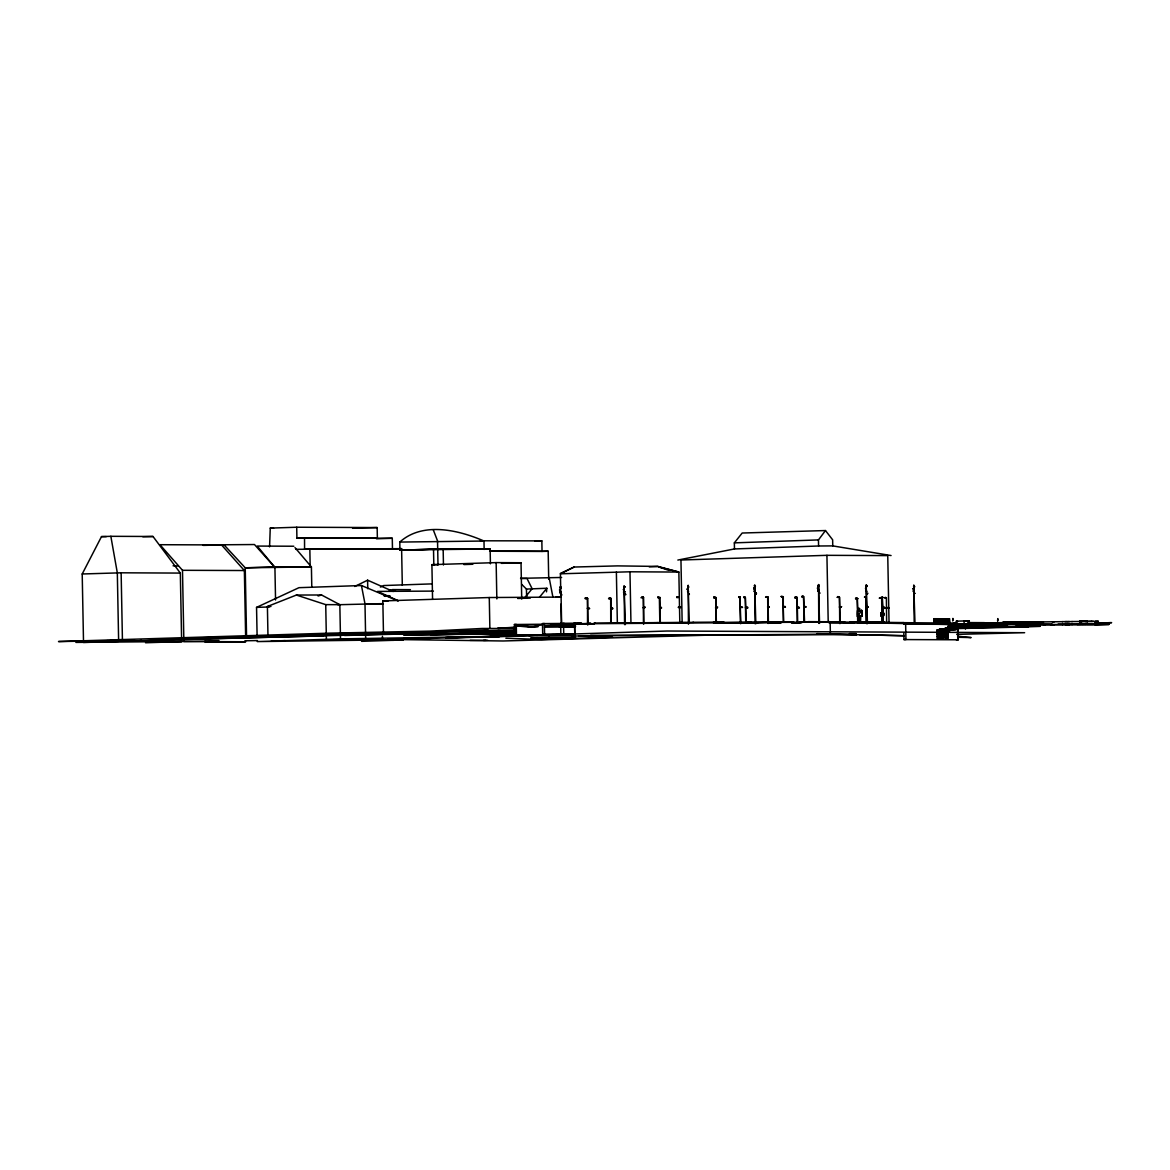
<?xml version="1.0" encoding="UTF-8"?>
<svg xmlns="http://www.w3.org/2000/svg" width="1170" height="1170" viewBox="0 0 1170 1170"><rect width="100%" height="100%" fill="white"/><g stroke="black" fill="none" stroke-linecap="round" stroke-linejoin="round"><path stroke-width="1.5" d="M860.462 622.908L860.491 615.873M137.782 640.941L141.629 640.473M624.356 586.653L624.78 586.726M688.062 586.287L688.852 587.164M755.44 586.287C754.562 586.097 754.913 585.556 755.103 586.77M755.352 586.024L754.357 585.907L755.367 585.892M914.326 585.658C912.761 586.185 915.7 587.164 913.594 586.55M914.033 586.375L914.033 585.541L914.282 586.419M914.633 586.813L913.799 586.462M754.474 586.009L755.22 586.185L754.474 585.79M818.81 585.117C818.532 587.515 818.196 584.049 819.293 586.199M561.103 587.866L560.181 586.872L560.913 588.057M561 587.296L560.006 587.252L560.84 587.047M624.546 586.74L624.107 587.53L624.97 587.179M623.844 586.799L624.663 586.682M687.814 586.214C688.223 588.7 688.998 584.781 687.726 586.638M566.763 624.707L567.655 624.502L566.061 624.824M860.082 615.888L859.994 622.923L859.76 615.888M269.568 546.873L270.255 528.109L296.712 527.231L377.164 527.568L377.369 538.244L296.917 538.185L296.712 527.231M882.516 597.68C873.069 598.85 887.767 597.475 881.419 597.139M754.182 590.938L754.811 591.128M124.868 640.341L121.592 640.897L124.868 640.341A24.38 1.009 -0.2 0 1 134.55 640.341M688.077 591.698L687.901 590.762L687.624 592.152M559.991 591.83L560.737 591.801L559.86 592.824M560.108 592.473L560.737 591.991M624.327 592.503L623.698 591.713L624.765 591.874M624.765 591.64L623.493 592.122L624.692 592.254M687.887 591.552L688.399 592.137L688.135 591.274M687.536 591.333L688.399 591.581M755.25 590.748L754.226 590.982L755.089 590.455M818.313 590.221L817.713 590.762M817.918 590.66L818.854 590.499L818.356 591.303M817.874 590.572L818.81 590.221M865.961 590.967L866.049 590.221L866.751 591.42M913.331 590.967L913.989 591.318M913.287 591.523L913.521 590.718M913.521 591.025L913.594 590.455M623.932 591.888L624.736 591.874M866.224 590.952L866.151 590.163M514.873 628.48L482.274 628.466L430.077 631.113L329.984 633.145L58.5 641.54L96.072 640.97M881.77 597.548L882.546 622.981L882.238 597.811L880.63 597.694C883.643 598.85 877.31 597.329 882.326 597.811L882.78 622.966C880.059 609.658 886.436 611.734 882.282 616.093C886.421 615.888 881.142 611.427 881.902 612.773C887.255 612.948 879.138 620.553 881.185 612.802C883.906 611.749 881.405 621.153 882.268 612.802C884.125 615.025 882.853 618.754 883.394 612.787L883.321 616.078L883.116 612.787L882.882 616.078L882.209 612.802L882.37 616.093M883.686 607.61C883.789 608.4 884.359 607.537 882.531 607.947M881.01 614.06L881.756 614.63L880.791 614.148M880.878 613.139C881.595 613.431 882.648 612.861 881.288 616.078L881.215 612.802M515.253 627.149L497.908 628.524M861.559 616.224C863.782 598.63 855.796 628.188 857.405 610.667L861.924 610.55L862.041 616.224L857.508 616.356L862.041 616.224L861.456 610.55M882.443 622.981L882.268 597.417L882.867 622.966L882.648 613.226L882.107 622.981L881.873 612.773L881.858 616.063L881.668 597.826L882.326 598.133L880.118 598.236L882.195 597.811L880.118 598.236L882.092 597.811L882.838 622.966L882.034 598.148M882.56 616.078L882.809 612.787M560.108 587.472L560.006 587.486M818.927 585.819L818.137 585.629L818.898 585.366M818.532 585.439L818.664 585.556M913.624 585.951L914.516 586.36L913.58 586.228M546.507 591.859L546.843 588.247L526.427 589.066L521.703 584.371M687.887 586.653L688.165 587.281M883.716 608.312C881.215 607.157 885.134 609.585 884.184 607.566M913.975 593.336L915.072 593.307M914.633 593.497L913.96 593.57M884.052 607.669C885.485 608.649 881.961 608.736 883.379 607.391M560.62 594.784L561.629 594.433L560.752 594.433M688.896 593.95L689.247 593.921M754.972 593.424L755.952 593.131L755.045 593.146M818.678 592.868L819.439 592.737M866.97 593.38L866.59 593.336M882.326 598.133L880.513 597.826M948.241 627.851L948.475 626.155M949.499 629.548L949.718 627.837L952.702 627.705L952.76 629.416M967.722 623.829L951.195 624.37L950.991 626.052L951.239 624.327L954.428 624.21L954.486 625.906M952.234 627.734L952.453 626.023L955.437 625.906M953.477 629.416L953.711 627.705L961.14 627.427L959.488 627.471L959.429 625.774M954.969 625.921L955.203 624.21L958.405 624.078M956.226 627.603L956.446 625.891L964.182 625.599L964.197 623.844M958.961 625.789L958.888 624.063L961.901 624.019M944.848 629.694L945.755 627.954L945.565 630.06M954.969 629.372L955.173 627.734M957.791 627.559L957.981 625.921M960.599 625.745L960.804 624.107M560.664 592.152L560.781 592.137M688.37 591.962L688.384 591.333M866.341 590.47L866.034 590.558M955.846 624.809L956.387 621.168L969.272 620.802L969.418 624.444L967.634 624.444L968.131 620.89L969.272 620.802L964.343 620.919L963.817 624.561L965.543 624.575M884.535 608.268L881.858 608.298L885.163 607.83L882.633 608.312L884.213 607.596M883.335 608.312C886.553 607.844 880.557 607.771 884.081 608.298C882.121 607.113 883.014 609.146 883.818 607.405M881.419 615.435L880.805 615.054M797.618 607.654L799.081 607.172L796.902 607.873L799.432 607.859L797.706 607.888M818.24 585.6L818.269 586.462M866.721 585.351L866.531 586.799M624.663 586.857L624.312 586.828M753.816 588.188L754.036 589.3C754.255 587.589 754.08 589.329 754.08 587.823M913.726 588.495L912.893 589.124L913.565 588.378M913.989 588.481L913.419 588.817M913.711 586.682L914.106 585.863M687.565 588.978L687.39 589.812C686.966 587.837 688.033 589.578 687.199 589.036M817.654 588.013L817.728 588.978L817.903 588.071M866.049 585.614L867.072 586.038M559.845 590.075L559.889 590.104M753.787 588.437L754.694 588.554M865.712 588.261L866.297 588.232M560.284 589.695L559.728 589.183L559.918 589.943M865.42 588.349L866.297 588.466M882.736 607.873L884.081 608.298L881.873 608.283L882.75 608.064M882.911 608.239L881.858 607.961L882.546 608.283M1016.891 626.579L1016.891 622.791L1005.688 623.157L1005.761 626.93L1016.891 626.579L1005.761 626.93M959.151 624.151L964.621 624.312M560.679 592.693L559.655 592.444M755.176 591.362L754.27 591.64M865.975 590.777L866.648 591.259M945.053 628.056L948.709 627.837M866.809 606.908C863.782 607.42 870.202 606.06 866.619 606.806M948.928 622.996L949.894 622.864M587.896 608.385L588.905 607.917M611.164 608.341L612.583 607.961L611.193 608.254M644.831 607.713L643.032 607.727L644.377 607.098M660.231 607.639L661.094 607.201M679.083 607.259L680.545 606.777L678.322 607.172M716.259 607.639L717.707 607.157L716.069 607.522M740.566 607.069L741.634 606.733M746.138 607.654L747.601 607.172L746.036 607.552M768.31 607.04C770.284 605.724 768.31 607.756 769.348 607.259M783.651 606.923L785.099 606.44L783.534 606.821M804.448 606.703L805.326 606.426M841.113 607.347L839.299 607.04L841.522 606.66M858.648 608.634L859.116 608.137M887.284 607.815L886.275 608.137L888.483 607.435L887.079 607.713M880.995 613.095L881.61 613.168M880.717 614.25L881.77 614.484L881.039 614.499M624.136 589.256C623.376 588.393 624.253 589.344 623.552 590.192L623.742 589.373M879.84 598.265L880.791 597.621M881.376 615.303L880.703 615.581M881.112 615.142L880.717 615.171M867.102 593.512L866.575 593.117M624.546 594.097L625.263 593.965M625.921 594.36L625.526 594.843M689.203 594.55L689.408 594.17M755.674 594.126L756.434 593.409M755.761 594.038L755.981 593.073M819.98 593.131L819.746 593.307M561.702 595.003L561.805 595.164M101.498 536.606L82.207 573.987L83.523 642.476L118.638 641.35L117.322 572.861L110.843 536.313L101.498 536.606L106.294 536.635M883.145 608.298L883.438 607.873M818.883 585.834L818.064 585.804M956.343 621.212L957.513 621.299M880.688 598.25L879.621 598.265L880.483 598.236M677.839 560.064L734.467 548.949L818.576 545.995L818.459 539.911L825.479 530.551L832.645 539.809L832.762 545.893L891.072 555.545M734.467 548.949L734.351 542.865L742.189 533.023L825.479 530.551M524.672 597.826L532.131 588.715L527.026 578.536L520.621 578.506M539.385 597.358L546.843 588.247M880.849 597.943C877.793 598.206 883.16 597.607 880.118 598.236L881.2 597.958M566.397 625.029L567.625 624.502M399.789 542.076C422.677 521.41 458.611 529.995 483.985 541.023L399.789 542.076L399.935 550.09L490.128 548.949L490.42 563.808M755.864 594.067L756.449 593.307M866.663 586.097L865.975 586.038M624.18 587.194L624.049 586.799M867.935 593.292L867.292 594.067M588.949 608.605L589.695 608.605L588.437 608.4M611.822 608.692L611.661 608.458M660.757 607.654C657.642 608.107 664.662 607.756 660.129 607.859M680.881 607.479L678.585 607.157L679.624 607.288M717.298 607.859L716.786 607.654M740.829 607.435L742.555 607.391L741.283 607.201M745.539 607.566L746.679 607.683M767.886 606.952L768.836 607.054M783.213 606.835L784.178 606.938M804.082 606.938L804.975 606.718M866.809 607.186L865.8 607.23L867.102 607.025M886.524 608.137L887.562 607.932M623.8 591.786L624.166 592.517M668.816 570.39L658.754 566.923L678.849 572.057L657.935 566.426L617.497 565.885L574.119 567.04L560.43 573.797L629.972 571.794L678.849 572.057L679.799 622.191M354.729 586.477L367.599 580.188L393.252 591.493M574.119 567.04L560.415 573.446L560.869 597.08M257.108 636.173L256.552 607.376L298.979 587.676L361.442 585.526L398.005 600.868M380.396 587.062L383.658 585.541L431.862 583.889M839.811 607.04L841.522 606.689M560.986 588.13L560.094 587.75L560.781 588.203M866.868 586.623L866.019 586.462M914.487 586.93L913.741 586.784M267.959 635.31L267.404 606.499L296.405 595.047L321.56 594.989L339.841 604.671L340.499 638.878L491.663 636.422L491.59 632.824M881.303 613.314L881.039 613.416M389.347 590.616L392.754 589.592L410.436 589.665M954.354 624.21L964.548 623.888M318.079 595.998L321.56 594.989M538.01 626.71C530.712 628.466 523.736 624.327 516.292 625.891L531.224 627.281L542.514 624.648M883.964 607.391L884.505 607.142M560.796 592.561L560.006 592.4M754.796 590.791L754.65 591.64M818.576 591.376L817.713 591.055M795.015 597.139L796.477 597.314M745.188 597.417C741.707 598.514 748.171 597.431 743.71 597.139M585.366 597.885L586.813 598.06M642.725 597.417L642.125 597.168M657.686 597.139L659.924 597.387L660.319 622.25M658.125 597.841C657.101 597.958 661.606 597.709 657.803 597.197M678 596.934C674.417 596.466 680.662 597.446 677.781 597.066M713.715 597.139L715.177 597.314L713.715 597.153M738.797 596.817C739.952 596.451 738.504 597.87 738.65 597.387M766.35 596.671L768.003 596.788L768.427 623.42M781.107 596.422C785.172 596.759 781.15 597.27 781.545 597.124M866.517 585.819L866.4 586.682M803.322 596.408L801.903 596.203L803.541 596.466M838.393 596.817L837.574 596.627L839.007 597.051M864.615 596.641L865.683 597.095M885.368 597.592L886.392 597.694L886.641 622.528M588.495 608.151L587.208 608.298M660.816 607.405L660.114 607.537M962.515 623.903L962.457 625.658M574.587 623.829L574.821 635.997L574.587 623.829L544.416 625.687L560.664 625.57M660.465 607.537L659.631 607.552M746.387 607.552L747.937 607.873L747.191 607.873M783.885 606.821L785.436 607.142L784.69 607.142M585.804 598.587L585.044 598.601L586.843 598.309M640.941 597.709L643.5 597.577L642.052 597.665M658.491 597.797L659.851 597.709M714.153 597.841C711.813 597.928 718.658 597.577 714.519 597.797M587.647 608.605L588.568 608.619M781.896 597.08L782.862 597.007M611.062 608.692L612.934 608.663L612.173 608.663M802.722 596.89C805.004 596.802 800.061 596.934 802.342 596.905M678.585 607.479L679.77 607.493M837.208 597.343L839.519 597.212L839.709 623.522M837.354 597.343L839.168 597.212M864.835 597.197L865.581 597.168L864.469 597.197M716.289 607.537L715.499 607.859L716.932 607.859M886.041 598.075L884.929 598.119M746.036 607.873L746.811 607.888M768.207 607.259L768.982 607.259M783.534 607.142L784.324 607.142M804.433 606.967L806.247 606.923L805.486 606.923M867.613 607.215L868.359 607.215L866.209 607.23M887.021 608.181L888.834 608.122M795.468 597.811L794.693 597.855L796.492 597.563M942.684 624.005L949.557 623.625M952.731 620.685L952.892 618.403L952.702 620.685M997.761 620.904L997.791 618.579L997.6 620.904M649.262 566.865L657.935 566.426M588.027 624.765L587.515 598.133L587.53 624.78M585.366 597.914L587.603 598.455L586.155 598.557M609.394 598.601C613.475 598.411 606.689 598.704 609.029 598.645M642.505 597.212L643.003 597.592M676.991 597.46C675.222 597.797 680.604 596.744 678 597.343M715.865 622.25L715.879 597.387L716.347 622.235M715.309 597.724L715.367 597.402M740.391 623.566L739.937 596.934L740.873 623.566M739.879 597.27L739.016 597.343M766.994 596.832L767.491 596.788M610.959 608.663L611.384 608.619M839.431 597.197L840.192 623.508M643.632 607.391L644.041 607.683M866.268 596.759L866.195 623.391M678.498 607.493L679.331 607.157M857.712 623.215L857.288 598.367L858.195 623.215M856.367 598.777C860.462 598.572 853.661 598.879 856.016 598.806M882.619 597.387L882.048 597.417M886.143 598.002L885.295 598.075M767.535 606.938L768.544 606.938M783.666 606.821L783.227 607.113M803.731 606.601L804.331 606.601M857.932 608.824L858.136 608.502M797.194 622.25L797.121 597.387L797.677 622.25M797.282 597.387L795.132 597.197M796.697 597.738L795.834 597.811M957.806 626.857L1007.297 624.765M564.101 623.347L560.635 623.42L560.84 633.935L542.704 634.111L542.5 623.61L544.372 623.537L544.577 634.052L542.704 634.111M595.267 623.069L594.024 623.127L693.488 622.338M588.949 623.917L593.936 623.698M594.492 623.742L572.466 624.093L590.821 623.332L589.066 623.347M655.361 622.689L650.374 622.908L686.439 622.645M653.43 622.835L658.403 622.615M714.256 622.44L713.013 622.498L750.994 622.118M722.782 622.133L724.025 622.074L692.933 622.294M747.528 622.206L791.666 621.782L789.779 621.84M560.84 633.935L574.558 633.731M574.66 636.012L830.378 634.184L830.144 622.016L574.426 623.829M624.59 624.619L624.093 585.79L625.38 624.604M688.165 585.409L689.174 622.455M818.517 584.576L819.556 623.376M866.678 623.639L866.18 584.824L867.467 623.625M915.013 623.859L913.741 585.058L914.223 623.873M959.298 626.14L1017.359 624.444L1017.3 622.191L1022.536 622.06M295.82 549.315L401.603 548.657L402.304 585.175M940.139 628.86L939.452 629.46L948.899 629.167M939.905 629.08L948.87 628.582M939.437 628.89L948.87 629.007M939.817 629.928L939.949 629.08M945.243 629.752L944.38 630.147M954.428 624.21L950.64 624.356L950.406 626.067L964.182 625.599M993.374 623.054L1017.315 622.25L975.956 623.274M951.459 626.023L947.861 626.169L947.627 627.88L958.259 627.529M948.109 632.59L947.071 632.648L947.042 630.893L947.978 630.893L948.183 636.158L937.185 636.465L938.106 636.48L938.164 638.235L937.214 638.22L937.038 629.986L940.344 629.913M955.685 629.343L948.373 630.016L949.718 629.709M949.718 629.986L949.747 630.791L945.828 630.922L945.799 629.709M400.798 550.207L437.697 548.993M271.264 641.101L285.29 640.59M994.617 622.996L1042.792 622.396M734.351 542.865L818.459 539.911M609.468 598.119L610.828 598.192L611.223 623.04M642.476 597.3L643.427 597.256L643.427 623.888M677.781 597.343L678.79 597.343L677.342 597.431M739.162 597.109L739.806 596.949M782.335 596.715L783.286 596.671L783.242 621.533M865.259 597.08L866.195 596.744L866.692 623.376M857.04 598.528L855.577 598.104L857.742 598.674M885.441 597.841L886.143 597.68M741.005 607.362L740.391 607.405M745.436 607.888L746.167 607.552M803.746 606.923L805.135 606.967M882.663 607.522L883.613 607.522M141.629 640.999L201.957 637.767L476.892 630.747M516.292 635.807L537.059 635.237M516.306 636.1L537.059 635.515M296.917 538.185L392.272 538.273L392.476 548.832L304.58 548.964L304.522 537.937M480.329 540.789L541.842 540.891L542.032 551.436L548.174 551.245L548.715 579.311M145.548 642.769L181.642 641.569L180.326 573.081L153.007 536.489L110.843 536.313M376.462 538.785L392.272 538.273M535.056 541.096L541.842 540.891M390.882 549.008L401.603 548.657M399.95 550.192L443.152 548.818L490.128 548.949M82.207 573.987L121.139 572.803L180.326 573.081M432.564 599.142L431.905 564.657L496.153 562.609L521.03 562.741L521.718 599.04M463.92 564.554L472.841 564.262M501.389 563.355L521.03 562.741M889.054 623.434L887.752 555.604L826.927 555.326L680.955 560.006L682.168 623.171M520.591 578.316L561.615 577.468M384.988 596.305L390.356 596.13M515.209 631.946L458.099 633.76L383.467 633.379L382.839 600.912L489.279 597.534L561.103 597.095L561.615 624.136M517.666 598.47L530.332 598.075M555.677 597.27L561.103 597.095M256.552 607.376L269.202 606.967M337.881 604.744L383.248 603.618M643.909 607.318L645.24 607.025M514.405 624.502L516.277 624.444L516.467 634.944L514.595 635.017L514.405 624.502L543.626 624.239M383.467 633.379L488.095 630.06M781.677 622.484L769.611 622.82L777.143 622.82A535.641 9.345 -1.1 0 1 780.946 622.82M433.222 633.628L514.668 631.054M205.13 641.014L218.951 640.575M823.314 621.855L829.939 621.694L799.768 621.87L801.04 621.87M934.245 622.703L934.406 618.725L934.289 622.791M836.769 622.06L844.696 621.811L843.424 621.797M851.497 621.84L849.756 621.899L884.944 622.279L883.16 622.338M942.186 622.747L942.113 618.988L941.616 622.747M945.886 619.018L945.389 622.776M949.718 622.776L949.236 618.813L949.367 622.879M340.499 638.878L257.21 641.584L382.517 639.946L491.663 636.422M949.089 619.047L934.011 618.959L934.654 622.703M844.038 623.025L854.217 622.747L829.398 622.615M857.859 623.025L885.471 622.966M874.209 622.513L872.425 622.572L903.971 622.674L891.993 623.01M884.973 623.04L888.527 622.923L828.916 622.674M533.242 635.222L553.556 634.71L514.595 635.017M495.29 636.465L518.412 635.88M933.923 622.791L934.815 622.689L933.909 622.703M495.29 636.743L520.167 636.1M536.942 635.515L562.799 635.251M937.682 622.806L938.589 622.806L938.34 618.974L937.857 622.732M945.214 622.849C946.501 623.317 944.57 621.592 945.711 619.018M361.545 641.335L403.358 639.961L333.172 639.697M903.664 624.166L956.212 624.356M942.83 623.405L949.806 623.186M953.301 623.083L957.455 622.864M942.172 623.99L949.294 623.771M968.672 623.157L1003.728 623.274M1007.048 625.16L1003.012 625.233L1002.953 622.294L1006.99 622.206M968.731 623.683L984.57 623.186M1004.986 623.42L1004.971 622.572L1018.587 622.191L1018.631 624.18L1019.831 624.195L1019.801 623.01L1017.33 623.04M1004.971 622.572L1018.587 622.191M953.916 624.634L957.235 624.517M962.223 624.37L967.663 624.239M963.817 624.561L1007.326 623.288M470.106 640.341L486.033 640.268M969.798 624.473L978.734 624.195M1003.758 623.405L1010.266 623.259M1038.287 623.712L1038.258 622.294L1042.923 622.25M1079.676 622.381L1079.661 620.963L1081.431 620.904L1081.46 622.338M1087.12 622.118L1087.106 620.934L1085.351 621.592M483.488 640.414L487.714 640.283M1058.09 624.093L1098.308 624.239L1098.25 621.299L1091.288 621.416M1016.306 624.297L1019.831 624.195M1003.012 625.233L1005.001 625.175L1004.942 622.221M722.402 634.754L503.1 640.984L387.621 639.42M937.038 629.986L947.071 629.665L947.217 636.158L948.153 636.158L947.144 636.158L947.115 634.403L937.141 634.71M948.256 629.592L958.318 629.241L941.806 629.84L941.85 631.054M955.7 629.752L950.201 629.518M948.27 630.001L952.336 629.475M830.378 634.184L904.264 635.734L859.643 634.71M947.115 630.893L937.082 631.2L938.004 631.215M947.978 630.893L948.007 632.648L937.111 632.955M949.747 630.791L948.402 630.835L948.358 629.606M936.834 632.663L947.042 632.341M958.318 636.875L957.952 626.433M937.214 638.22L948.212 637.913L948.051 634.403L945.448 634.447L945.418 632.692L946.355 632.707M903.825 632.721L903.971 639.58L905.946 639.522L905.638 624.093M956.343 639.844L958.318 639.785L958.054 626.082M153.007 536.489L142.813 536.767M609.175 597.958L610.067 598.353M766.189 597.212C763.908 597.3 768.909 597.183 766.569 597.197M856.923 598.309L857.654 598.674M885.836 597.621L885.076 597.431M859.175 608.853L859.906 608.824L858.356 608.795M541.915 634.944L546.946 634.784M541.915 635.222L555.136 634.959M352.536 528.284L377.164 527.568M861.924 610.55L857.873 610.681M552.064 634.915L556.613 634.798M555.048 634.944L559.406 634.827M1015.896 624.473L1017.359 624.444M1094.798 623.127L1111.5 622.645L1094.798 623.127L1094.827 624.707L1109.058 624.429L1086.915 624.4M610.681 598.192L610.74 623.054M740.317 597.27L739.44 597.256M782.832 596.671L783.739 621.519M804.053 621.314L803.571 596.466L804.536 621.314M839.884 607.347L840.323 607.318M110.609 640.604L114.47 640.516M107.289 640.692L111.194 640.604M445.565 637.504L449.163 637.416M423.013 638.381L428.337 638.25M445.565 637.782L452.878 637.416M426.728 638.396L433.792 638.206M445.814 637.884L476.716 637.226M203.317 545.395L221.539 544.942L244.369 570.536L245.627 636.275M103.925 640.78L107.874 640.692M344.536 635.485L409.12 633.847L403.928 634.813L515.414 633.979M103.896 641.306L99.728 641.409M490.493 635.983L530.653 634.959M403.548 638.586L417.822 638.235M403.548 638.878L423.13 638.381M403.665 638.981L426.845 638.396M1016.584 624.648L1036.488 624.18M1016.13 624.663L1034.763 624.195M559.435 589.929L560.342 589.899M623.303 589.461L624.4 589.446M817.494 588.247L818.561 587.998M625.409 594.302L624.502 594.316M819.512 592.854L818.678 593.102M99.742 640.882L181.642 641.569M323.973 635.895L192.494 639.112L351.497 633.233L418.933 633.131M205.525 641.277L75.874 642.403L398.853 633.804L409.31 633.672L403.942 635.12L479.788 633.847M354.773 639.42L332.499 639.8M556.525 634.784L563.911 634.725M537.001 626.184L516.306 626.14M95.487 640.97L99.026 640.911M113.943 640.516L121.607 640.37M98.441 641.438L76.723 641.906M957.923 624.136L954.384 624.634M610.769 598.514L609.819 598.236M1007.165 624.868L988.489 625.189M476.307 636.86L495.407 636.465M449.031 637.416L471.612 637.05M478.311 636.904L499.151 636.48M449.046 637.694L499.151 636.758M680.136 607.479L680.881 607.479M882.75 608.327L884.081 608.298M888.074 608.122L888.834 608.122M430.56 634.725L465.748 634.082M1007.545 624.853L989.454 625.16M1031.56 624.268L1034.982 624.21M244.866 640.78L257.473 640.575M739.44 596.978L740.288 596.934M472.738 633.965L509.623 633.54M1020.532 622.118L1028.796 621.987M1086.857 621.46L1091.303 621.372M1023.677 622.089L1031.94 621.957M1089.314 621.431L1093.277 621.343M1025.724 624.97L1017.461 625.102M1020.591 625.072L1028.854 624.941M957.645 628.085L1040.159 626.316L959.517 627.529M205.086 642.271L245.729 641.76L183.865 641.511L182.491 570.302L159.954 544.708L221.539 544.942M203.287 544.942L254.475 544.533L274.921 567.421L275.55 600.005M1065.022 621.665L1069.424 621.577M1014.273 622.191L1019.406 622.089M1033.081 621.987L1062.623 621.679M1062.228 621.65L1067.025 621.592M1081.957 621.504L1086.403 621.416M1098.25 621.299L1095.266 621.328M1029.936 622.016L1035.07 621.928M1084.414 621.489L1088.861 621.402M1052.371 621.782L1054.345 621.767M1065.08 624.604L1072.276 624.531M1016.32 625.072L1019.45 625.043M1033.125 624.926L1045.38 624.765M1062.287 624.59L1067.084 624.546M1082.016 624.458L1086.462 624.37M1098.308 624.239L1095.325 624.268M1029.995 624.97L1035.128 624.868M1043.377 624.824L1062.682 624.634M1084.473 624.429L1093.321 624.327M1026.865 624.999L1031.984 624.897M1050.47 624.751L1054.404 624.707M962.457 628.056L977.023 627.895L956.987 628.085M460.673 634.301L475.678 634.169M1002.953 622.294L1011.085 622.177M1071.822 621.548L1081.504 621.475M1007.048 622.25L1013.132 622.162M1067.42 621.636L1072.217 621.592M1079.515 621.533L1083.961 621.446M1011.143 622.221L1016.262 622.133M1071.866 624.502L1081.563 624.414M1077.117 624.502L1084.02 624.385M1067.479 624.575L1069.877 624.561M492.511 633.687L515.37 633.482M818.576 545.995L832.762 545.893M542.5 623.61L561.191 623.464M575.377 623.449L573.563 623.464L581.578 623.171L563.53 623.303L563.735 633.804M565.3 623.829L567.099 623.815L550.924 624.195M575.552 625.102L559.202 625.219L559.231 626.725L575.582 626.608M544.445 627.193L574.426 626.871M433.412 591.099L377.486 591.42L398.312 600.766M483.034 634.125L490.713 634.082M498.23 634.052L505.747 634.008M506.581 627.69L516.043 627.69M497.937 627.997L515.473 627.924M882.677 613.226L881.902 613.241L882.092 622.981L882.063 597.811M498.815 627.983L514.698 627.939M516.145 632.999L464.899 633.072M574.178 635.339L528.635 635.442L667.046 631.025L1024.628 632.707L956.753 634.374M590.572 635.295L856.557 634.623M818.547 584.576L818.781 623.391M688.209 585.409L688.428 624.224M767.666 596.817L767.944 623.42M659.368 597.694L659.822 622.25M1019.831 623.932L1052.254 624.078M1033.797 624.473L1051.713 624.546M510.31 627.939L514.888 627.954M490.171 551.026L548.174 551.245M489.616 551.231L542.032 551.436M182.491 570.302L244.369 570.536M296.405 595.047L325.728 604.627L339.841 604.671M1051.508 624.546L1094.886 624.751L1109.058 624.297L1109.028 622.718M534.748 637.694L539.224 637.708M293.802 546.229L257.224 546.068L274.921 567.421M431.905 564.657L437.229 564.686M383.628 595.647L388.879 595.676M382.839 600.912L388.177 600.941M267.404 606.499L270.943 606.513M859.657 610.623L860.506 610.608M1079.661 620.963L1087.106 620.934M808.163 621.65L826.868 621.753M828.228 621.957L837.281 622.001M969.009 622.586L984.511 622.659M779.6 622.118L780.873 622.118L757.56 622.864A530.025 9.243 -1.1 0 0 722.241 623.025M792.631 622.089L793.904 622.104M941.338 631.098L940.402 631.098L940.431 632.853L941.367 632.868M944.658 630.996L943.722 630.996L943.751 632.751L944.687 632.751M943.02 632.809L942.099 632.809L942.128 634.564M939.7 632.911L938.779 632.911L938.808 634.666M948.109 632.648L947.144 632.604M497.469 631.595L515.239 631.683M849.391 633.555L856.279 633.584M944.716 634.506L943.795 634.506L943.824 636.261L944.76 636.261M941.397 634.623L940.461 634.608L940.505 636.363L941.426 636.378M947.217 636.158L948.183 636.158M537.937 635.251L542.514 635.281M947.247 637.913L948.212 637.913M903.971 639.58L958.318 639.785M934.011 618.725L949.645 618.798M934.377 619.149L949.294 619.252M934.377 619.515L949.309 619.617M934.391 619.881L949.309 619.983M934.391 620.246L949.309 620.349M934.406 620.612L949.323 620.714M934.406 620.977L949.323 621.08M934.42 621.343L949.338 621.446M934.42 621.709L949.338 621.811M1038.258 622.294L1043.508 622.323M934.435 622.074L949.353 622.177M934.435 622.44L949.353 622.542M948.987 622.791L950.113 623.04M1017.344 624.356L1034.28 624.473M392.637 640.297L393.471 640.312M629.241 622.864L630.396 622.879M956.314 623.142L829.983 622.016L956.373 624.648M991.429 626.535L1028.255 626.886L957.119 628.597M361.442 585.526L364.996 603.866L382.956 604.071M958.727 637.284L971.129 637.591L959.064 636.334M816.85 633.613L856.221 634.623M173.072 565.812L178.206 565.973M505.864 638.235L541.695 639.478L612.451 637.182L578.755 635.88M571.662 635.602L575.216 635.734M270.255 528.109L273.59 528.284M879.972 597.928L881.303 597.694M913.858 588.7L913.141 588.539M641.833 597.022L642.71 597.168M838.115 596.656L838.978 596.817M781.224 596.481L782.554 596.598M743.71 597.212L745.056 597.329M818.327 588.027L817.42 587.969M392.754 589.592L395.65 591.347M818.795 590.119L818.108 590.704M224.026 544.854L245.232 567.816L246.548 636.1M883.101 607.713L884.213 607.976M294.972 547.604L311.41 566.938L311.79 587.033M433.383 530.083L437.536 540.876L438.004 565.154M944.716 629.723L944.424 628.948L944.863 629.767M549.096 577.41L552.898 597.022M881.727 598.148L882.312 622.981M859.877 615.888L860.169 622.923M956.68 627.588L956.738 629.284M953.901 624.224L953.959 625.921M948.095 627.851L948.183 629.182M937.813 629.957L937.857 631.186M883.218 612.787L883.423 616.078M526.427 589.066L526.675 598.045M755.849 623.712L754.708 584.898L755.074 623.727M881.346 612.802L881.434 616.093M1040.115 624.18L1040.159 626.213M1040.042 622.235L1040.071 623.654M1006.244 622.586L1006.273 623.434M1005.308 622.323L1005.352 624.517M957.586 629.723L957.747 638.293M949.484 619.032L949.513 622.864M945.477 619.032L945.594 622.864M943.093 636.319L943.122 638.074L942.201 638.074L942.157 636.319M941.952 618.988L941.982 622.82M939.773 636.422L939.803 638.177L938.866 638.177L938.837 636.422M938.179 618.974L938.208 622.791M937.945 618.988L938.062 622.82M860.608 615.873L860.243 622.923M826.927 555.326L828.214 622.469M746.226 622.264L745.334 597.402L745.743 622.264M643.398 597.256L643.909 623.873M629.972 571.794L630.937 622.206M616.371 572.013L617.336 622.133M561 604.056L561.381 623.932M496.153 562.609L496.841 598.923M489.279 597.534L489.864 628.202M483.985 540.657L484.146 549.447M443.152 548.818L443.459 564.978M433.514 548.979L433.821 565.139M382.444 636.348L382.517 639.946M367.599 580.188L367.76 588.744M364.996 603.866L365.654 638.074M325.728 604.627L326.386 638.835M309.831 548.759L310.182 566.923M121.139 572.803L122.455 641.292M772.96 622.762A531.97 9.287 -1.1 0 1 779.761 622.762M791.71 622.762A531.97 9.287 -1.1 0 1 800.192 622.762M791.432 622.82A535.641 9.345 -1.1 0 1 801.655 622.835M714.475 623.025A532.014 9.287 -1.1 0 1 757.707 622.806M476.102 630.703A66.953 1.258 -0.8 0 1 515.546 630.147M124.795 640.853A24.351 0.995 -0.2 0 1 138.06 640.911M115.055 640.546A23.327 0.863 -0.1 0 1 133.731 640.414M965.645 627.398L965.44 629.036L965.645 627.369M560.781 626.842L560.869 626.827M948.577 623.683L941.938 624.034L948.577 623.683M274.906 566.792L245.232 567.816L311.41 566.938L274.906 566.792M942.362 622.732L941.455 622.835L942.362 622.732M548.935 637.24L530.8 637.972L575.596 637.357L548.935 637.24M946.413 636.217L945.492 636.217L945.521 637.972L946.457 637.972L946.413 636.217"/></g></svg>
